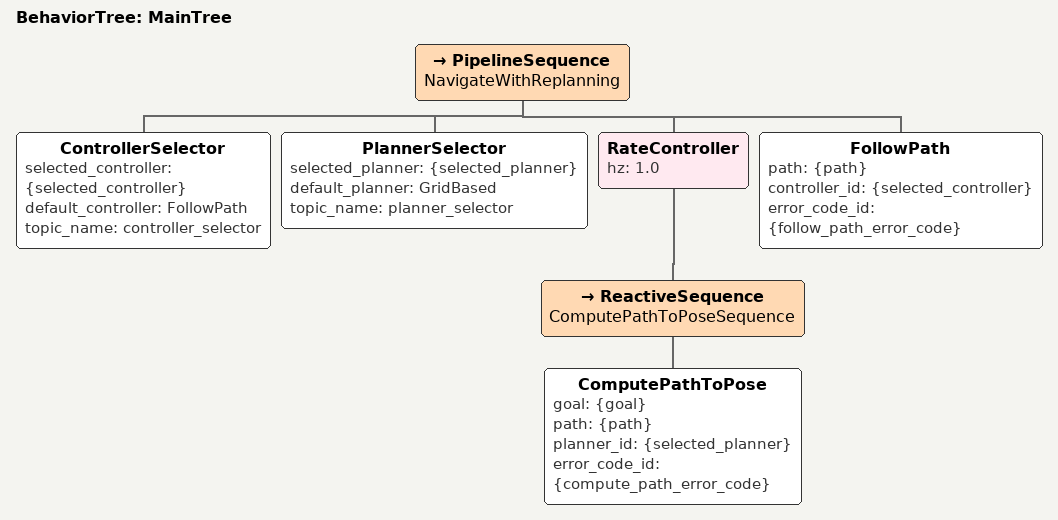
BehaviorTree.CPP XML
<root BTCPP_format="4" main_tree_to_execute="MainTree">
  <BehaviorTree ID="MainTree">
    <PipelineSequence name="NavigateWithReplanning">
      <ControllerSelector selected_controller="{selected_controller}" default_controller="FollowPath" topic_name="controller_selector"/>
      <PlannerSelector selected_planner="{selected_planner}" default_planner="GridBased" topic_name="planner_selector"/>
      <RateController hz="1.0">
        <ReactiveSequence name="ComputePathToPoseSequence">
          <ComputePathToPose goal="{goal}" path="{path}" planner_id="{selected_planner}" error_code_id="{compute_path_error_code}"/>
        </ReactiveSequence>
      </RateController>
      <FollowPath path="{path}" controller_id="{selected_controller}" error_code_id="{follow_path_error_code}"/>
    </PipelineSequence>
  </BehaviorTree>
</root>
